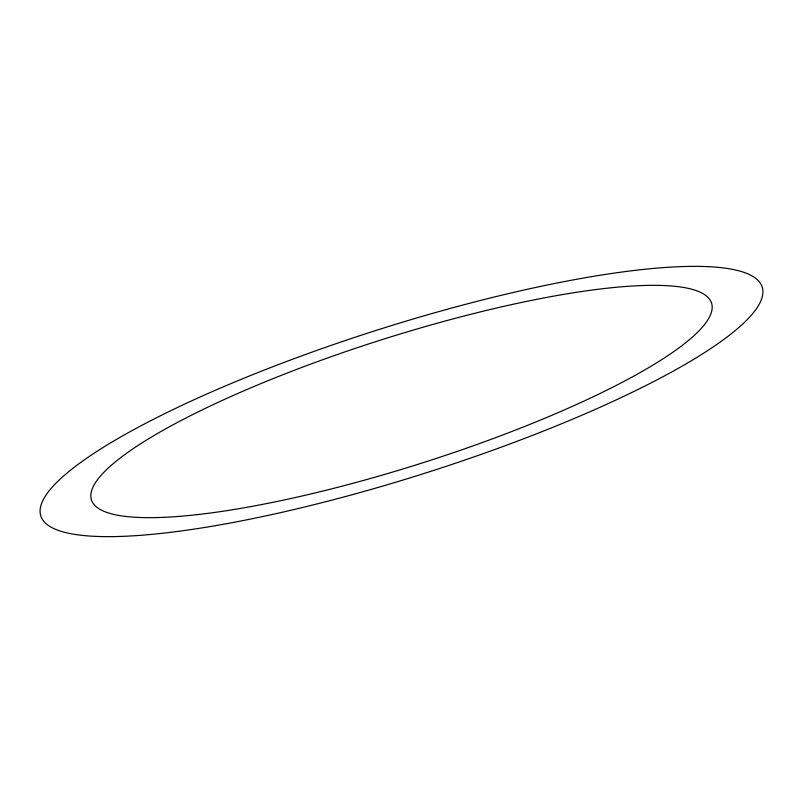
<?xml version="1.0" encoding="UTF-8"?>
<svg xmlns="http://www.w3.org/2000/svg" width="803" height="803" viewBox="0 0 803 803"><rect width="100%" height="100%" fill="white"/><g stroke="black" fill="none" stroke-linecap="round" stroke-linejoin="round"><path stroke-width="1.2" d="M226.938 523.626A378.414 75.442 -17.6 0 0 762.85 290.325A378.414 75.442 -17.6 0 0 214.712 390.549A378.414 75.442 -17.6 0 0 226.938 523.626M251.439 506.482A325.295 64.852 -17.6 0 0 712.12 305.933A325.295 64.852 -17.6 0 0 240.93 392.085A325.295 64.852 -17.6 0 0 251.439 506.482"/></g></svg>
